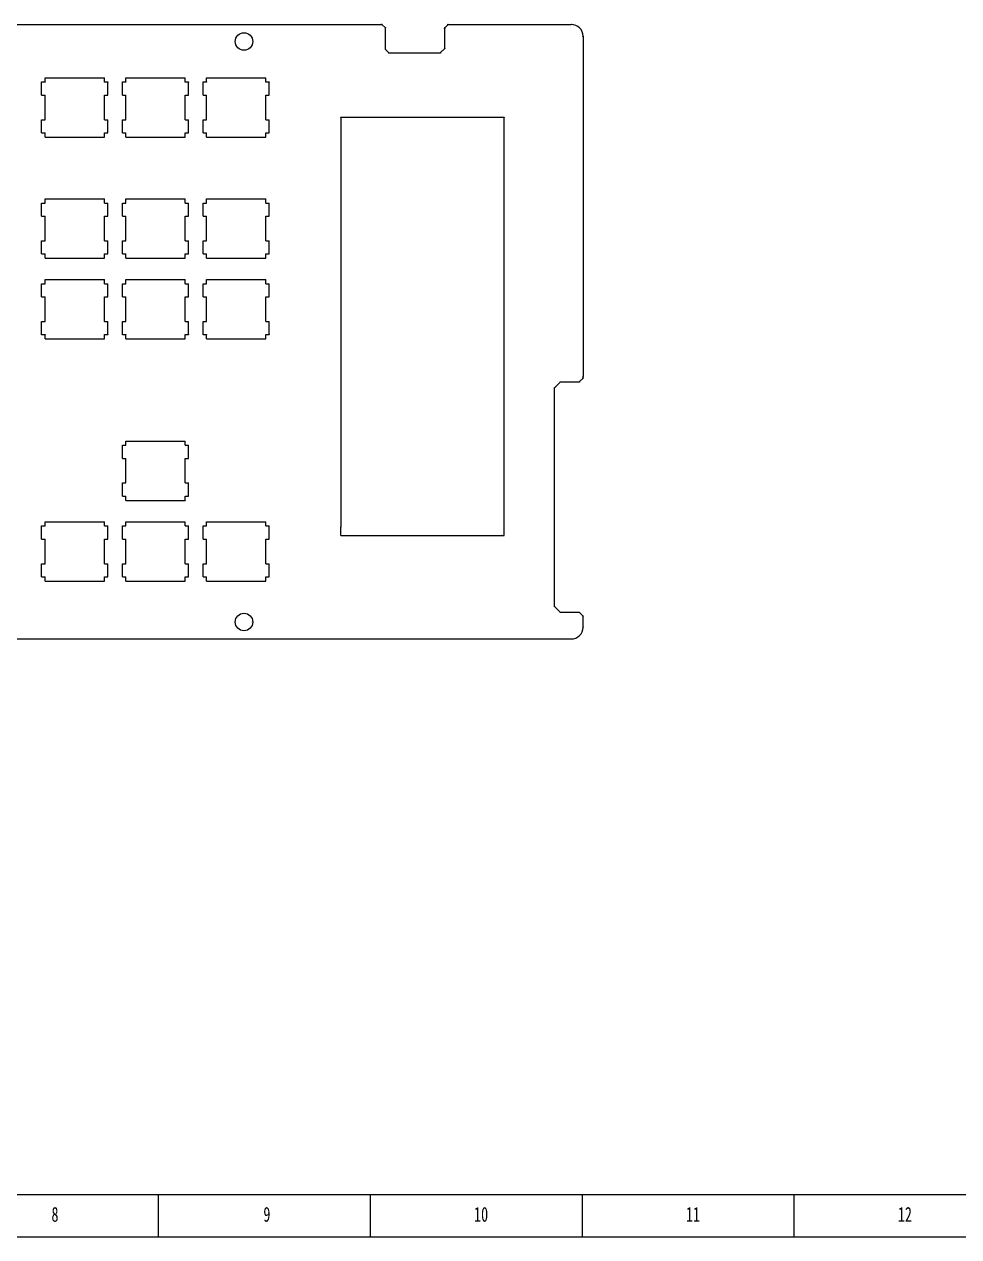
# Model space of a CAD drawing. Header units: millimetres. Extents: x 0 to 1189, y 0 to 841.
# Drawn here: x 370.3 to 590.8, y 0 to 286.1 of the extents above; entities that cross this region are included whole.
import ezdxf

# ---------------------------------------------------------------- set-up
doc = ezdxf.new("R2010")
doc.units = ezdxf.units.MM
doc.linetypes.add('SLD-实线', pattern=[0])
doc.styles.add('SLDTEXTSTYLE5', font='TXT', dxfattribs={"width": 0.7})

msp = doc.modelspace()

# ---------------------------------------------------------------- linework, layer by layer
at = {"lineweight": 18}
for p, q in [((74.94, 286.1), (454.45, 286.1)), ((454.45, 286.1), (454.7, 286.1)), ((454.7, 286.1), (455.5, 285.31)), ((455.5, 280.2), (455.5, 285.31)), ((469.5, 285.31), (470.3, 286.11)), ((469.5, 285.19), (469.5, 285.31)), ((469.5, 280.43), (469.5, 285.19)), ((470.3, 286.11), (499.37, 286.11)), ((502.16, 283.31), (502.16, 203.09)), ((468.45, 279.38), (469.5, 280.43)), ((455.5, 280.2), (456.32, 279.38)), ((456.32, 279.38), (468.45, 279.38)), ((374.4, 269.42), (374.4, 272.52)), ((374.4, 272.52), (375.21, 272.52)), ((375.21, 273.52), (389.2, 273.52)), ((375.21, 272.52), (375.21, 273.52)), ((389.2, 272.52), (389.2, 273.52)), ((389.2, 272.52), (390.01, 272.52)), ((390.01, 269.42), (390.01, 272.52)), ((393.45, 272.52), (394.26, 272.52)), ((393.45, 269.42), (393.45, 272.52)), ((394.26, 273.52), (408.25, 273.52)), ((394.26, 272.52), (394.26, 273.52)), ((408.25, 272.52), (408.25, 273.52)), ((408.25, 272.52), (409.06, 272.52)), ((409.06, 269.42), (409.06, 272.52)), ((412.5, 269.42), (412.5, 272.52)), ((412.5, 272.52), (413.31, 272.52)), ((413.31, 273.52), (427.3, 273.52)), ((413.31, 272.52), (413.31, 273.52)), ((427.3, 272.52), (427.3, 273.52)), ((427.3, 272.52), (428.11, 272.52)), ((428.11, 269.42), (428.11, 272.52)), ((374.4, 269.42), (375.21, 269.42)), ((375.21, 263.62), (375.21, 269.42)), ((389.2, 269.42), (390.01, 269.42)), ((389.2, 263.62), (389.2, 269.42)), ((393.45, 269.42), (394.26, 269.42)), ((394.26, 263.62), (394.26, 269.42)), ((408.25, 263.62), (408.25, 269.42)), ((408.25, 269.42), (409.06, 269.42)), ((412.5, 269.42), (413.31, 269.42)), ((413.31, 263.62), (413.31, 269.42)), ((427.3, 263.62), (427.3, 269.42)), ((427.3, 269.42), (428.11, 269.42)), ((374.4, 260.52), (374.4, 263.62)), ((374.4, 263.62), (375.21, 263.62)), ((389.2, 263.62), (390.01, 263.62)), ((390.01, 260.52), (390.01, 263.62)), ((393.45, 263.62), (394.26, 263.62)), ((393.45, 260.52), (393.45, 263.62)), ((408.25, 263.62), (409.06, 263.62)), ((409.06, 260.52), (409.06, 263.62)), ((412.5, 260.52), (412.5, 263.62)), ((412.5, 263.62), (413.31, 263.62)), ((427.3, 263.62), (428.11, 263.62)), ((428.11, 260.52), (428.11, 263.62)), ((445.01, 264.18), (483.51, 264.18)), ((445.01, 264.18), (445.01, 167.49)), ((483.51, 165.5), (483.51, 264.18)), ((374.4, 260.52), (375.21, 260.52)), ((375.21, 259.52), (375.21, 260.52)), ((389.2, 260.52), (390.01, 260.52)), ((389.2, 259.52), (389.2, 260.52)), ((393.45, 260.52), (394.26, 260.52)), ((394.26, 259.52), (394.26, 260.52)), ((408.25, 259.52), (408.25, 260.52)), ((408.25, 260.52), (409.06, 260.52)), ((412.5, 260.52), (413.31, 260.52)), ((413.31, 259.52), (413.31, 260.52)), ((427.3, 259.52), (427.3, 260.52)), ((427.3, 260.52), (428.11, 260.52)), ((375.21, 259.52), (389.2, 259.52)), ((394.26, 259.52), (408.25, 259.52)), ((413.31, 259.52), (427.3, 259.52)), ((374.4, 240.84), (374.4, 243.94)), ((374.4, 243.94), (375.21, 243.94)), ((375.21, 244.94), (389.2, 244.94)), ((375.21, 243.94), (375.21, 244.94)), ((389.2, 243.94), (389.2, 244.94)), ((389.2, 243.94), (390.01, 243.94)), ((390.01, 240.84), (390.01, 243.94)), ((393.45, 243.94), (394.26, 243.94)), ((393.45, 240.84), (393.45, 243.94)), ((394.26, 244.94), (408.25, 244.94)), ((394.26, 243.94), (394.26, 244.94)), ((408.25, 243.94), (408.25, 244.94)), ((408.25, 243.94), (409.06, 243.94)), ((409.06, 240.84), (409.06, 243.94)), ((412.5, 240.84), (412.5, 243.94)), ((412.5, 243.94), (413.31, 243.94)), ((413.31, 244.94), (427.3, 244.94)), ((413.31, 243.94), (413.31, 244.94)), ((427.3, 243.94), (427.3, 244.94)), ((427.3, 243.94), (428.11, 243.94)), ((428.11, 240.84), (428.11, 243.94)), ((374.4, 240.84), (375.21, 240.84)), ((375.21, 235.04), (375.21, 240.84)), ((389.2, 240.84), (390.01, 240.84)), ((389.2, 235.04), (389.2, 240.84)), ((393.45, 240.84), (394.26, 240.84)), ((394.26, 235.04), (394.26, 240.84)), ((408.25, 235.04), (408.25, 240.84)), ((408.25, 240.84), (409.06, 240.84)), ((412.5, 240.84), (413.31, 240.84)), ((413.31, 235.04), (413.31, 240.84)), ((427.3, 235.04), (427.3, 240.84)), ((427.3, 240.84), (428.11, 240.84)), ((374.4, 231.94), (374.4, 235.04)), ((374.4, 235.04), (375.21, 235.04)), ((389.2, 235.04), (390.01, 235.04)), ((390.01, 231.94), (390.01, 235.04)), ((393.45, 235.04), (394.26, 235.04)), ((393.45, 231.94), (393.45, 235.04)), ((408.25, 235.04), (409.06, 235.04)), ((409.06, 231.94), (409.06, 235.04)), ((412.5, 231.94), (412.5, 235.04)), ((412.5, 235.04), (413.31, 235.04)), ((427.3, 235.04), (428.11, 235.04)), ((428.11, 231.94), (428.11, 235.04)), ((374.4, 231.94), (375.21, 231.94)), ((375.21, 230.94), (375.21, 231.94)), ((389.2, 231.94), (390.01, 231.94)), ((389.2, 230.94), (389.2, 231.94)), ((393.45, 231.94), (394.26, 231.94)), ((394.26, 230.94), (394.26, 231.94)), ((408.25, 230.94), (408.25, 231.94)), ((408.25, 231.94), (409.06, 231.94)), ((412.5, 231.94), (413.31, 231.94)), ((413.31, 230.94), (413.31, 231.94)), ((427.3, 230.94), (427.3, 231.94)), ((427.3, 231.94), (428.11, 231.94)), ((375.21, 230.94), (389.2, 230.94)), ((394.26, 230.94), (408.25, 230.94)), ((413.31, 230.94), (427.3, 230.94)), ((374.4, 221.79), (374.4, 224.89)), ((374.4, 224.89), (375.21, 224.89)), ((375.21, 225.89), (389.2, 225.89)), ((375.21, 224.89), (375.21, 225.89)), ((389.2, 224.89), (389.2, 225.89)), ((389.2, 224.89), (390.01, 224.89)), ((390.01, 221.79), (390.01, 224.89)), ((393.45, 224.89), (394.26, 224.89)), ((393.45, 221.79), (393.45, 224.89)), ((394.26, 225.89), (408.25, 225.89)), ((394.26, 224.89), (394.26, 225.89)), ((408.25, 224.89), (408.25, 225.89)), ((408.25, 224.89), (409.06, 224.89)), ((409.06, 221.79), (409.06, 224.89)), ((412.5, 221.79), (412.5, 224.89)), ((412.5, 224.89), (413.31, 224.89)), ((413.31, 225.89), (427.3, 225.89)), ((413.31, 224.89), (413.31, 225.89)), ((427.3, 224.89), (427.3, 225.89)), ((427.3, 224.89), (428.11, 224.89)), ((428.11, 221.79), (428.11, 224.89)), ((374.4, 221.79), (375.21, 221.79)), ((375.21, 215.99), (375.21, 221.79)), ((389.2, 221.79), (390.01, 221.79)), ((389.2, 215.99), (389.2, 221.79)), ((393.45, 221.79), (394.26, 221.79)), ((394.26, 215.99), (394.26, 221.79)), ((408.25, 215.99), (408.25, 221.79)), ((408.25, 221.79), (409.06, 221.79)), ((412.5, 221.79), (413.31, 221.79)), ((413.31, 215.99), (413.31, 221.79)), ((427.3, 215.99), (427.3, 221.79)), ((427.3, 221.79), (428.11, 221.79)), ((374.4, 212.89), (374.4, 215.99)), ((374.4, 215.99), (375.21, 215.99)), ((389.2, 215.99), (390.01, 215.99)), ((390.01, 212.89), (390.01, 215.99)), ((393.45, 215.99), (394.26, 215.99)), ((393.45, 212.89), (393.45, 215.99)), ((408.25, 215.99), (409.06, 215.99)), ((409.06, 212.89), (409.06, 215.99)), ((412.5, 212.89), (412.5, 215.99)), ((412.5, 215.99), (413.31, 215.99)), ((427.3, 215.99), (428.11, 215.99)), ((428.11, 212.89), (428.11, 215.99)), ((374.4, 212.89), (375.21, 212.89)), ((375.21, 211.89), (375.21, 212.89)), ((375.21, 211.89), (389.2, 211.89)), ((389.2, 212.89), (390.01, 212.89)), ((389.2, 211.89), (389.2, 212.89)), ((393.45, 212.89), (394.26, 212.89)), ((394.26, 211.89), (394.26, 212.89)), ((394.26, 211.89), (408.25, 211.89)), ((408.25, 211.89), (408.25, 212.89)), ((408.25, 212.89), (409.06, 212.89)), ((412.5, 212.89), (413.31, 212.89)), ((413.31, 211.89), (413.31, 212.89)), ((413.31, 211.89), (427.3, 211.89)), ((427.3, 211.89), (427.3, 212.89)), ((427.3, 212.89), (428.11, 212.89)), ((495.44, 200.38), (496.79, 201.73)), ((495.44, 148.71), (495.44, 200.38)), ((496.79, 201.73), (501.26, 201.73)), ((501.26, 201.73), (502.16, 202.64)), ((502.16, 202.64), (502.16, 203.09)), ((393.45, 186.79), (394.26, 186.79)), ((393.45, 183.69), (393.45, 186.79)), ((394.26, 187.79), (408.25, 187.79)), ((394.26, 186.79), (394.26, 187.79)), ((408.25, 186.79), (408.25, 187.79)), ((408.25, 186.79), (409.06, 186.79)), ((409.06, 183.69), (409.06, 186.79)), ((393.45, 183.69), (394.26, 183.69)), ((394.26, 177.89), (394.26, 183.69)), ((408.25, 177.89), (408.25, 183.69)), ((408.25, 183.69), (409.06, 183.69)), ((393.45, 177.89), (394.26, 177.89)), ((393.45, 174.79), (393.45, 177.89)), ((408.25, 177.89), (409.06, 177.89)), ((409.06, 174.79), (409.06, 177.89)), ((393.45, 174.79), (394.26, 174.79)), ((394.26, 173.79), (394.26, 174.79)), ((408.25, 173.79), (408.25, 174.79)), ((408.25, 174.79), (409.06, 174.79)), ((394.26, 173.79), (408.25, 173.79)), ((374.4, 164.64), (374.4, 167.74)), ((374.4, 167.74), (375.21, 167.74)), ((375.21, 168.74), (389.2, 168.74)), ((375.21, 167.74), (375.21, 168.74)), ((389.2, 167.74), (389.2, 168.74)), ((389.2, 167.74), (390.01, 167.74)), ((390.01, 164.64), (390.01, 167.74)), ((393.45, 167.74), (394.26, 167.74)), ((393.45, 164.64), (393.45, 167.74)), ((394.26, 168.74), (408.25, 168.74)), ((394.26, 167.74), (394.26, 168.74)), ((408.25, 167.74), (408.25, 168.74)), ((408.25, 167.74), (409.06, 167.74)), ((409.06, 164.64), (409.06, 167.74)), ((412.5, 164.64), (412.5, 167.74)), ((412.5, 167.74), (413.31, 167.74)), ((413.31, 168.74), (427.3, 168.74)), ((413.31, 167.74), (413.31, 168.74)), ((427.3, 167.74), (427.3, 168.74)), ((427.3, 167.74), (428.11, 167.74)), ((428.11, 164.64), (428.11, 167.74)), ((445.01, 165.48), (445.01, 167.49)), ((374.4, 164.64), (375.21, 164.64)), ((375.21, 158.84), (375.21, 164.64)), ((389.2, 164.64), (390.01, 164.64)), ((389.2, 158.84), (389.2, 164.64)), ((393.45, 164.64), (394.26, 164.64)), ((394.26, 158.84), (394.26, 164.64)), ((408.25, 158.84), (408.25, 164.64)), ((408.25, 164.64), (409.06, 164.64)), ((412.5, 164.64), (413.31, 164.64)), ((413.31, 158.84), (413.31, 164.64)), ((427.3, 158.84), (427.3, 164.64)), ((427.3, 164.64), (428.11, 164.64)), ((445.01, 165.48), (482.86, 165.49)), ((482.86, 165.49), (483.5, 165.49)), ((374.4, 155.74), (374.4, 158.84)), ((374.4, 158.84), (375.21, 158.84)), ((389.2, 158.84), (390.01, 158.84)), ((390.01, 155.74), (390.01, 158.84)), ((393.45, 158.84), (394.26, 158.84)), ((393.45, 155.74), (393.45, 158.84)), ((408.25, 158.84), (409.06, 158.84)), ((409.06, 155.74), (409.06, 158.84)), ((412.5, 155.74), (412.5, 158.84)), ((412.5, 158.84), (413.31, 158.84)), ((427.3, 158.84), (428.11, 158.84)), ((428.11, 155.74), (428.11, 158.84)), ((374.4, 155.74), (375.21, 155.74)), ((375.21, 154.74), (375.21, 155.74)), ((375.21, 154.74), (389.2, 154.74)), ((389.2, 155.74), (390.01, 155.74)), ((389.2, 154.74), (389.2, 155.74)), ((393.45, 155.74), (394.26, 155.74)), ((394.26, 154.74), (394.26, 155.74)), ((394.26, 154.74), (408.25, 154.74)), ((408.25, 154.74), (408.25, 155.74)), ((408.25, 155.74), (409.06, 155.74)), ((412.5, 155.74), (413.31, 155.74)), ((413.31, 154.74), (413.31, 155.74)), ((413.31, 154.74), (427.3, 154.74)), ((427.3, 154.74), (427.3, 155.74)), ((427.3, 155.74), (428.11, 155.74)), ((495.44, 148.71), (496.78, 147.37)), ((496.78, 147.37), (501.27, 147.37)), ((501.27, 147.37), (502.17, 146.47)), ((502.16, 143.87), (502.16, 146.47)), ((74.94, 141.07), (499.37, 141.08))]:
    msp.add_line(p, q, dxfattribs=at)
at = {"color": 7, "linetype": 'SLD-实线', "lineweight": 25}
msp.add_line((0, 10), (1179, 10), dxfattribs=at)
at = {"color": 7, "linetype": 'SLD-实线', "lineweight": 18, "true_color": 0xffffff}
for p, q in [((402, 0), (402, 10)), ((452, 0), (452, 10)), ((502, 0), (502, 10)), ((552, 0), (552, 10))]:
    msp.add_line(p, q, dxfattribs=at)
at = {"color": 7, "linetype": 'SLD-实线', "lineweight": 18}
msp.add_line((0, 0), (1189, 0), dxfattribs=at)
at = {"lineweight": 18}
for centre, radius in [((499.37, 286.11), 0.0381), ((422.14, 282.07), 2.07), ((454.45, 286.1), 0.0381), ((454.45, 286.1), 0.0381), ((454.7, 286.1), 0.0381), ((454.7, 286.1), 0.0381), ((455.5, 285.31), 0.0381), ((455.5, 285.31), 0.0381), ((469.5, 285.31), 0.0381), ((469.5, 285.31), 0.0381), ((469.5, 285.19), 0.0381), ((469.5, 285.19), 0.0381), ((470.3, 286.11), 0.0381), ((470.3, 286.11), 0.0381), ((499.37, 286.11), 0.0381), ((502.16, 283.31), 0.0381), ((502.16, 283.31), 0.0381), ((420.07, 282.07), 0.0318), ((424.21, 282.07), 0.0317), ((469.5, 280.43), 0.0381), ((469.5, 280.43), 0.0381), ((455.5, 280.2), 0.0381), ((455.5, 280.2), 0.0381), ((456.32, 279.38), 0.0381), ((456.32, 279.38), 0.0381), ((468.45, 279.38), 0.0381), ((468.45, 279.38), 0.0381), ((374.4, 272.52), 0.00317), ((374.4, 272.52), 0.00317), ((375.21, 273.52), 0.00317), ((375.21, 273.52), 0.00317), ((375.21, 272.52), 0.00317), ((375.21, 272.52), 0.00317), ((389.2, 273.52), 0.00317), ((389.2, 273.52), 0.00317), ((389.2, 272.52), 0.00317), ((389.2, 272.52), 0.00317), ((390.01, 272.52), 0.00317), ((390.01, 272.52), 0.00317), ((393.45, 272.52), 0.00317), ((393.45, 272.52), 0.00317), ((394.26, 273.52), 0.00317), ((394.26, 273.52), 0.00317), ((394.26, 272.52), 0.00317), ((394.26, 272.52), 0.00317), ((408.25, 273.52), 0.00317), ((408.25, 273.52), 0.00317), ((408.25, 272.52), 0.00317), ((408.25, 272.52), 0.00317), ((409.06, 272.52), 0.00317), ((409.06, 272.52), 0.00317), ((412.5, 272.52), 0.00317), ((412.5, 272.52), 0.00317), ((413.31, 273.52), 0.00317), ((413.31, 273.52), 0.00317), ((413.31, 272.52), 0.00317), ((413.31, 272.52), 0.00317), ((427.3, 273.52), 0.00317), ((427.3, 273.52), 0.00317), ((427.3, 272.52), 0.00317), ((427.3, 272.52), 0.00317), ((428.11, 272.52), 0.00317), ((428.11, 272.52), 0.00317), ((374.4, 269.42), 0.00317), ((374.4, 269.42), 0.00317), ((375.21, 269.42), 0.00317), ((375.21, 269.42), 0.00317), ((389.2, 269.42), 0.00317), ((389.2, 269.42), 0.00317), ((390.01, 269.42), 0.00317), ((390.01, 269.42), 0.00317), ((393.45, 269.42), 0.00317), ((393.45, 269.42), 0.00317), ((394.26, 269.42), 0.00317), ((394.26, 269.42), 0.00317), ((408.25, 269.42), 0.00317), ((408.25, 269.42), 0.00317), ((409.06, 269.42), 0.00317), ((409.06, 269.42), 0.00317), ((412.5, 269.42), 0.00317), ((412.5, 269.42), 0.00317), ((413.31, 269.42), 0.00317), ((413.31, 269.42), 0.00317), ((427.3, 269.42), 0.00317), ((427.3, 269.42), 0.00317), ((428.11, 269.42), 0.00317), ((428.11, 269.42), 0.00317), ((374.4, 263.62), 0.00317), ((374.4, 263.62), 0.00317), ((375.21, 263.62), 0.00317), ((375.21, 263.62), 0.00317), ((389.2, 263.62), 0.00317), ((389.2, 263.62), 0.00317), ((390.01, 263.62), 0.00317), ((390.01, 263.62), 0.00317), ((393.45, 263.62), 0.00317), ((393.45, 263.62), 0.00317), ((394.26, 263.62), 0.00317), ((394.26, 263.62), 0.00317), ((408.25, 263.62), 0.00317), ((408.25, 263.62), 0.00317), ((409.06, 263.62), 0.00317), ((409.06, 263.62), 0.00317), ((412.5, 263.62), 0.00317), ((412.5, 263.62), 0.00317), ((413.31, 263.62), 0.00317), ((413.31, 263.62), 0.00317), ((427.3, 263.62), 0.00317), ((427.3, 263.62), 0.00317), ((428.11, 263.62), 0.00317), ((428.11, 263.62), 0.00317), ((445.01, 264.18), 0.0254), ((445.01, 264.18), 0.0254), ((483.51, 264.18), 0.0254), ((483.51, 264.18), 0.0254), ((374.4, 260.52), 0.00317), ((374.4, 260.52), 0.00317), ((375.21, 260.52), 0.00317), ((375.21, 260.52), 0.00317), ((389.2, 260.52), 0.00317), ((389.2, 260.52), 0.00317), ((390.01, 260.52), 0.00317), ((390.01, 260.52), 0.00317), ((393.45, 260.52), 0.00317), ((393.45, 260.52), 0.00317), ((394.26, 260.52), 0.00317), ((394.26, 260.52), 0.00317), ((408.25, 260.52), 0.00317), ((408.25, 260.52), 0.00317), ((409.06, 260.52), 0.00317), ((409.06, 260.52), 0.00317), ((412.5, 260.52), 0.00317), ((412.5, 260.52), 0.00317), ((413.31, 260.52), 0.00317), ((413.31, 260.52), 0.00317), ((427.3, 260.52), 0.00317), ((427.3, 260.52), 0.00317), ((428.11, 260.52), 0.00317), ((428.11, 260.52), 0.00317), ((375.21, 259.52), 0.00317), ((375.21, 259.52), 0.00317), ((389.2, 259.52), 0.00317), ((389.2, 259.52), 0.00317), ((394.26, 259.52), 0.00317), ((394.26, 259.52), 0.00317), ((408.25, 259.52), 0.00317), ((408.25, 259.52), 0.00317), ((413.31, 259.52), 0.00317), ((413.31, 259.52), 0.00317), ((427.3, 259.52), 0.00317), ((427.3, 259.52), 0.00317), ((374.4, 243.94), 0.00317), ((374.4, 243.94), 0.00317), ((375.21, 244.94), 0.00317), ((375.21, 244.94), 0.00317), ((375.21, 243.94), 0.00317), ((375.21, 243.94), 0.00317), ((389.2, 244.94), 0.00317), ((389.2, 244.94), 0.00317), ((389.2, 243.94), 0.00317), ((389.2, 243.94), 0.00317), ((390.01, 243.94), 0.00317), ((390.01, 243.94), 0.00317), ((393.45, 243.94), 0.00317), ((393.45, 243.94), 0.00317), ((394.26, 244.94), 0.00317), ((394.26, 244.94), 0.00317), ((394.26, 243.94), 0.00317), ((394.26, 243.94), 0.00317), ((408.25, 244.94), 0.00317), ((408.25, 244.94), 0.00317), ((408.25, 243.94), 0.00317), ((408.25, 243.94), 0.00317), ((409.06, 243.94), 0.00317), ((409.06, 243.94), 0.00317), ((412.5, 243.94), 0.00317), ((412.5, 243.94), 0.00317), ((413.31, 244.94), 0.00317), ((413.31, 244.94), 0.00317), ((413.31, 243.94), 0.00317), ((413.31, 243.94), 0.00317), ((427.3, 244.94), 0.00317), ((427.3, 244.94), 0.00317), ((427.3, 243.94), 0.00317), ((427.3, 243.94), 0.00317), ((428.11, 243.94), 0.00317), ((428.11, 243.94), 0.00317), ((374.4, 240.84), 0.00317), ((374.4, 240.84), 0.00317), ((375.21, 240.84), 0.00317), ((375.21, 240.84), 0.00317), ((389.2, 240.84), 0.00317), ((389.2, 240.84), 0.00317), ((390.01, 240.84), 0.00317), ((390.01, 240.84), 0.00317), ((393.45, 240.84), 0.00317), ((393.45, 240.84), 0.00317), ((394.26, 240.84), 0.00317), ((394.26, 240.84), 0.00317), ((408.25, 240.84), 0.00317), ((408.25, 240.84), 0.00317), ((409.06, 240.84), 0.00317), ((409.06, 240.84), 0.00317), ((412.5, 240.84), 0.00317), ((412.5, 240.84), 0.00317), ((413.31, 240.84), 0.00317), ((413.31, 240.84), 0.00317), ((427.3, 240.84), 0.00317), ((427.3, 240.84), 0.00317), ((428.11, 240.84), 0.00317), ((428.11, 240.84), 0.00317), ((374.4, 235.04), 0.00317), ((374.4, 235.04), 0.00317), ((375.21, 235.04), 0.00317), ((375.21, 235.04), 0.00317), ((389.2, 235.04), 0.00317), ((389.2, 235.04), 0.00317), ((390.01, 235.04), 0.00317), ((390.01, 235.04), 0.00317), ((393.45, 235.04), 0.00317), ((393.45, 235.04), 0.00317), ((394.26, 235.04), 0.00317), ((394.26, 235.04), 0.00317), ((408.25, 235.04), 0.00317), ((408.25, 235.04), 0.00317), ((409.06, 235.04), 0.00317), ((409.06, 235.04), 0.00317), ((412.5, 235.04), 0.00317), ((412.5, 235.04), 0.00317), ((413.31, 235.04), 0.00317), ((413.31, 235.04), 0.00317), ((427.3, 235.04), 0.00317), ((427.3, 235.04), 0.00317), ((428.11, 235.04), 0.00317), ((428.11, 235.04), 0.00317), ((374.4, 231.94), 0.00317), ((374.4, 231.94), 0.00317), ((375.21, 231.94), 0.00317), ((375.21, 231.94), 0.00317), ((389.2, 231.94), 0.00317), ((389.2, 231.94), 0.00317), ((390.01, 231.94), 0.00317), ((390.01, 231.94), 0.00317), ((393.45, 231.94), 0.00317), ((393.45, 231.94), 0.00317), ((394.26, 231.94), 0.00317), ((394.26, 231.94), 0.00317), ((408.25, 231.94), 0.00317), ((408.25, 231.94), 0.00317), ((409.06, 231.94), 0.00317), ((409.06, 231.94), 0.00317), ((412.5, 231.94), 0.00317), ((412.5, 231.94), 0.00317), ((413.31, 231.94), 0.00317), ((413.31, 231.94), 0.00317), ((427.3, 231.94), 0.00317), ((427.3, 231.94), 0.00317), ((428.11, 231.94), 0.00317), ((428.11, 231.94), 0.00317), ((375.21, 230.94), 0.00317), ((375.21, 230.94), 0.00317), ((389.2, 230.94), 0.00317), ((389.2, 230.94), 0.00317), ((394.26, 230.94), 0.00317), ((394.26, 230.94), 0.00317), ((408.25, 230.94), 0.00317), ((408.25, 230.94), 0.00317), ((413.31, 230.94), 0.00317), ((413.31, 230.94), 0.00317), ((427.3, 230.94), 0.00317), ((427.3, 230.94), 0.00317), ((374.4, 224.89), 0.00317), ((374.4, 224.89), 0.00317), ((375.21, 225.89), 0.00317), ((375.21, 225.89), 0.00317), ((375.21, 224.89), 0.00317), ((375.21, 224.89), 0.00317), ((389.2, 225.89), 0.00317), ((389.2, 225.89), 0.00317), ((389.2, 224.89), 0.00317), ((389.2, 224.89), 0.00317), ((390.01, 224.89), 0.00317), ((390.01, 224.89), 0.00317), ((393.45, 224.89), 0.00317), ((393.45, 224.89), 0.00317), ((394.26, 225.89), 0.00317), ((394.26, 225.89), 0.00317), ((394.26, 224.89), 0.00317), ((394.26, 224.89), 0.00317), ((408.25, 225.89), 0.00317), ((408.25, 225.89), 0.00317), ((408.25, 224.89), 0.00317), ((408.25, 224.89), 0.00317), ((409.06, 224.89), 0.00317), ((409.06, 224.89), 0.00317), ((412.5, 224.89), 0.00317), ((412.5, 224.89), 0.00317), ((413.31, 225.89), 0.00317), ((413.31, 225.89), 0.00317), ((413.31, 224.89), 0.00317), ((413.31, 224.89), 0.00317), ((427.3, 225.89), 0.00317), ((427.3, 225.89), 0.00317), ((427.3, 224.89), 0.00317), ((427.3, 224.89), 0.00317), ((428.11, 224.89), 0.00317), ((428.11, 224.89), 0.00317), ((374.4, 221.79), 0.00317), ((374.4, 221.79), 0.00317), ((375.21, 221.79), 0.00317), ((375.21, 221.79), 0.00317), ((389.2, 221.79), 0.00317), ((389.2, 221.79), 0.00317), ((390.01, 221.79), 0.00317), ((390.01, 221.79), 0.00317), ((393.45, 221.79), 0.00317), ((393.45, 221.79), 0.00317), ((394.26, 221.79), 0.00317), ((394.26, 221.79), 0.00317), ((408.25, 221.79), 0.00317), ((408.25, 221.79), 0.00317), ((409.06, 221.79), 0.00317), ((409.06, 221.79), 0.00317), ((412.5, 221.79), 0.00317), ((412.5, 221.79), 0.00317), ((413.31, 221.79), 0.00317), ((413.31, 221.79), 0.00317), ((427.3, 221.79), 0.00317), ((427.3, 221.79), 0.00317), ((428.11, 221.79), 0.00317), ((428.11, 221.79), 0.00317), ((374.4, 215.99), 0.00317), ((374.4, 215.99), 0.00317), ((375.21, 215.99), 0.00317), ((375.21, 215.99), 0.00317), ((389.2, 215.99), 0.00317), ((389.2, 215.99), 0.00317), ((390.01, 215.99), 0.00317), ((390.01, 215.99), 0.00317), ((393.45, 215.99), 0.00317), ((393.45, 215.99), 0.00317), ((394.26, 215.99), 0.00317), ((394.26, 215.99), 0.00317), ((408.25, 215.99), 0.00317), ((408.25, 215.99), 0.00317), ((409.06, 215.99), 0.00317), ((409.06, 215.99), 0.00317), ((412.5, 215.99), 0.00317), ((412.5, 215.99), 0.00317), ((413.31, 215.99), 0.00317), ((413.31, 215.99), 0.00317), ((427.3, 215.99), 0.00317), ((427.3, 215.99), 0.00317), ((428.11, 215.99), 0.00317), ((428.11, 215.99), 0.00317), ((374.4, 212.89), 0.00317), ((374.4, 212.89), 0.00317), ((375.21, 212.89), 0.00317), ((375.21, 212.89), 0.00317), ((375.21, 211.89), 0.00317), ((375.21, 211.89), 0.00317), ((389.2, 212.89), 0.00317), ((389.2, 212.89), 0.00317), ((389.2, 211.89), 0.00317), ((389.2, 211.89), 0.00317), ((390.01, 212.89), 0.00317), ((390.01, 212.89), 0.00317), ((393.45, 212.89), 0.00317), ((393.45, 212.89), 0.00317), ((394.26, 212.89), 0.00317), ((394.26, 212.89), 0.00317), ((394.26, 211.89), 0.00317), ((394.26, 211.89), 0.00317), ((408.25, 212.89), 0.00317), ((408.25, 212.89), 0.00317), ((408.25, 211.89), 0.00317), ((408.25, 211.89), 0.00317), ((409.06, 212.89), 0.00317), ((409.06, 212.89), 0.00317), ((412.5, 212.89), 0.00317), ((412.5, 212.89), 0.00317), ((413.31, 212.89), 0.00317), ((413.31, 212.89), 0.00317), ((413.31, 211.89), 0.00317), ((413.31, 211.89), 0.00317), ((427.3, 212.89), 0.00317), ((427.3, 212.89), 0.00317), ((427.3, 211.89), 0.00317), ((427.3, 211.89), 0.00317), ((428.11, 212.89), 0.00317), ((428.11, 212.89), 0.00317), ((495.44, 200.38), 0.0381), ((495.44, 200.38), 0.0381), ((496.79, 201.73), 0.0381), ((496.79, 201.73), 0.0381), ((501.26, 201.73), 0.0381), ((501.26, 201.73), 0.0381), ((502.16, 203.09), 0.0381), ((502.16, 203.09), 0.0381), ((502.16, 202.64), 0.0381), ((502.16, 202.64), 0.0381), ((393.45, 186.79), 0.00317), ((393.45, 186.79), 0.00317), ((394.26, 187.79), 0.00317), ((394.26, 187.79), 0.00317), ((394.26, 186.79), 0.00317), ((394.26, 186.79), 0.00317), ((408.25, 187.79), 0.00317), ((408.25, 187.79), 0.00317), ((408.25, 186.79), 0.00317), ((408.25, 186.79), 0.00317), ((409.06, 186.79), 0.00317), ((409.06, 186.79), 0.00317), ((393.45, 183.69), 0.00317), ((393.45, 183.69), 0.00317), ((394.26, 183.69), 0.00317), ((394.26, 183.69), 0.00317), ((408.25, 183.69), 0.00317), ((408.25, 183.69), 0.00317), ((409.06, 183.69), 0.00317), ((409.06, 183.69), 0.00317), ((393.45, 177.89), 0.00317), ((393.45, 177.89), 0.00317), ((394.26, 177.89), 0.00317), ((394.26, 177.89), 0.00317), ((408.25, 177.89), 0.00317), ((408.25, 177.89), 0.00317), ((409.06, 177.89), 0.00317), ((409.06, 177.89), 0.00317), ((393.45, 174.79), 0.00317), ((393.45, 174.79), 0.00317), ((394.26, 174.79), 0.00317), ((394.26, 174.79), 0.00317), ((408.25, 174.79), 0.00317), ((408.25, 174.79), 0.00317), ((409.06, 174.79), 0.00317), ((409.06, 174.79), 0.00317), ((394.26, 173.79), 0.00317), ((394.26, 173.79), 0.00317), ((408.25, 173.79), 0.00317), ((408.25, 173.79), 0.00317), ((374.4, 167.74), 0.00317), ((374.4, 167.74), 0.00317), ((375.21, 168.74), 0.00317), ((375.21, 168.74), 0.00317), ((375.21, 167.74), 0.00317), ((375.21, 167.74), 0.00317), ((389.2, 168.74), 0.00317), ((389.2, 168.74), 0.00317), ((389.2, 167.74), 0.00317), ((389.2, 167.74), 0.00317), ((390.01, 167.74), 0.00317), ((390.01, 167.74), 0.00317), ((393.45, 167.74), 0.00317), ((393.45, 167.74), 0.00317), ((394.26, 168.74), 0.00317), ((394.26, 168.74), 0.00317), ((394.26, 167.74), 0.00317), ((394.26, 167.74), 0.00317), ((408.25, 168.74), 0.00317), ((408.25, 168.74), 0.00317), ((408.25, 167.74), 0.00317), ((408.25, 167.74), 0.00317), ((409.06, 167.74), 0.00317), ((409.06, 167.74), 0.00317), ((412.5, 167.74), 0.00317), ((412.5, 167.74), 0.00317), ((413.31, 168.74), 0.00317), ((413.31, 168.74), 0.00317), ((413.31, 167.74), 0.00317), ((413.31, 167.74), 0.00317), ((427.3, 168.74), 0.00317), ((427.3, 168.74), 0.00317), ((427.3, 167.74), 0.00317), ((427.3, 167.74), 0.00317), ((428.11, 167.74), 0.00317), ((428.11, 167.74), 0.00317), ((445.01, 167.49), 0.0254), ((445.01, 167.49), 0.0254), ((374.4, 164.64), 0.00317), ((374.4, 164.64), 0.00317), ((375.21, 164.64), 0.00317), ((375.21, 164.64), 0.00317), ((389.2, 164.64), 0.00317), ((389.2, 164.64), 0.00317), ((390.01, 164.64), 0.00317), ((390.01, 164.64), 0.00317), ((393.45, 164.64), 0.00317), ((393.45, 164.64), 0.00317), ((394.26, 164.64), 0.00317), ((394.26, 164.64), 0.00317), ((408.25, 164.64), 0.00317), ((408.25, 164.64), 0.00317), ((409.06, 164.64), 0.00317), ((409.06, 164.64), 0.00317), ((412.5, 164.64), 0.00317), ((412.5, 164.64), 0.00317), ((413.31, 164.64), 0.00317), ((413.31, 164.64), 0.00317), ((427.3, 164.64), 0.00317), ((427.3, 164.64), 0.00317), ((428.11, 164.64), 0.00317), ((428.11, 164.64), 0.00317), ((445.01, 165.48), 0.0254), ((445.01, 165.48), 0.0254), ((482.86, 165.49), 0.0254), ((482.86, 165.49), 0.0254), ((483.5, 165.49), 0.0254), ((483.51, 165.5), 0.0254), ((374.4, 158.84), 0.00317), ((374.4, 158.84), 0.00317), ((375.21, 158.84), 0.00317), ((375.21, 158.84), 0.00317), ((389.2, 158.84), 0.00317), ((389.2, 158.84), 0.00317), ((390.01, 158.84), 0.00317), ((390.01, 158.84), 0.00317), ((393.45, 158.84), 0.00317), ((393.45, 158.84), 0.00317), ((394.26, 158.84), 0.00317), ((394.26, 158.84), 0.00317), ((408.25, 158.84), 0.00317), ((408.25, 158.84), 0.00317), ((409.06, 158.84), 0.00317), ((409.06, 158.84), 0.00317), ((412.5, 158.84), 0.00317), ((412.5, 158.84), 0.00317), ((413.31, 158.84), 0.00317), ((413.31, 158.84), 0.00317), ((427.3, 158.84), 0.00317), ((427.3, 158.84), 0.00317), ((428.11, 158.84), 0.00317), ((428.11, 158.84), 0.00317), ((374.4, 155.74), 0.00317), ((374.4, 155.74), 0.00317), ((375.21, 155.74), 0.00317), ((375.21, 155.74), 0.00317), ((375.21, 154.74), 0.00317), ((375.21, 154.74), 0.00317), ((389.2, 155.74), 0.00317), ((389.2, 155.74), 0.00317), ((389.2, 154.74), 0.00317), ((389.2, 154.74), 0.00317), ((390.01, 155.74), 0.00317), ((390.01, 155.74), 0.00317), ((393.45, 155.74), 0.00317), ((393.45, 155.74), 0.00317), ((394.26, 155.74), 0.00317), ((394.26, 155.74), 0.00317), ((394.26, 154.74), 0.00317), ((394.26, 154.74), 0.00317), ((408.25, 155.74), 0.00317), ((408.25, 155.74), 0.00317), ((408.25, 154.74), 0.00317), ((408.25, 154.74), 0.00317), ((409.06, 155.74), 0.00317), ((409.06, 155.74), 0.00317), ((412.5, 155.74), 0.00317), ((412.5, 155.74), 0.00317), ((413.31, 155.74), 0.00317), ((413.31, 155.74), 0.00317), ((413.31, 154.74), 0.00317), ((413.31, 154.74), 0.00317), ((427.3, 155.74), 0.00317), ((427.3, 155.74), 0.00317), ((427.3, 154.74), 0.00317), ((427.3, 154.74), 0.00317), ((428.11, 155.74), 0.00317), ((428.11, 155.74), 0.00317), ((422.14, 145.07), 2.07), ((495.44, 148.71), 0.0381), ((495.44, 148.71), 0.0381), ((496.78, 147.37), 0.0381), ((496.78, 147.37), 0.0381), ((501.27, 147.37), 0.0381), ((501.27, 147.37), 0.0381), ((502.17, 146.47), 0.0381), ((502.16, 146.47), 0.0381), ((420.07, 145.07), 0.0318), ((424.21, 145.07), 0.0317), ((502.16, 143.87), 0.0381), ((502.16, 143.87), 0.0381), ((499.37, 141.08), 0.0381), ((499.37, 141.08), 0.0381)]:
    msp.add_circle(centre, radius, dxfattribs=at)
for centre, start, end in [((499.37, 283.31), 0, 90), ((499.37, 143.87), 270, 360)]:
    msp.add_arc(centre, 2.79, start, end, dxfattribs=at)

# ---------------------------------------------------------------- texts
at = {"color": 7, "linetype": 'SLD-实线', "lineweight": 18, "true_color": 0xffffff, "char_height": 3.5, "attachment_point": 2, "style": 'SLDTEXTSTYLE5'}
for s, insert in [('8', (377.55, 7.04)), ('9', (427.55, 7.04)), ('10', (478.09, 7.04)), ('11', (528.09, 7.04)), ('12', (578.09, 7.04))]:
    msp.add_mtext(s, dxfattribs=dict(at, insert=insert))

doc.saveas('drawing.dxf')
